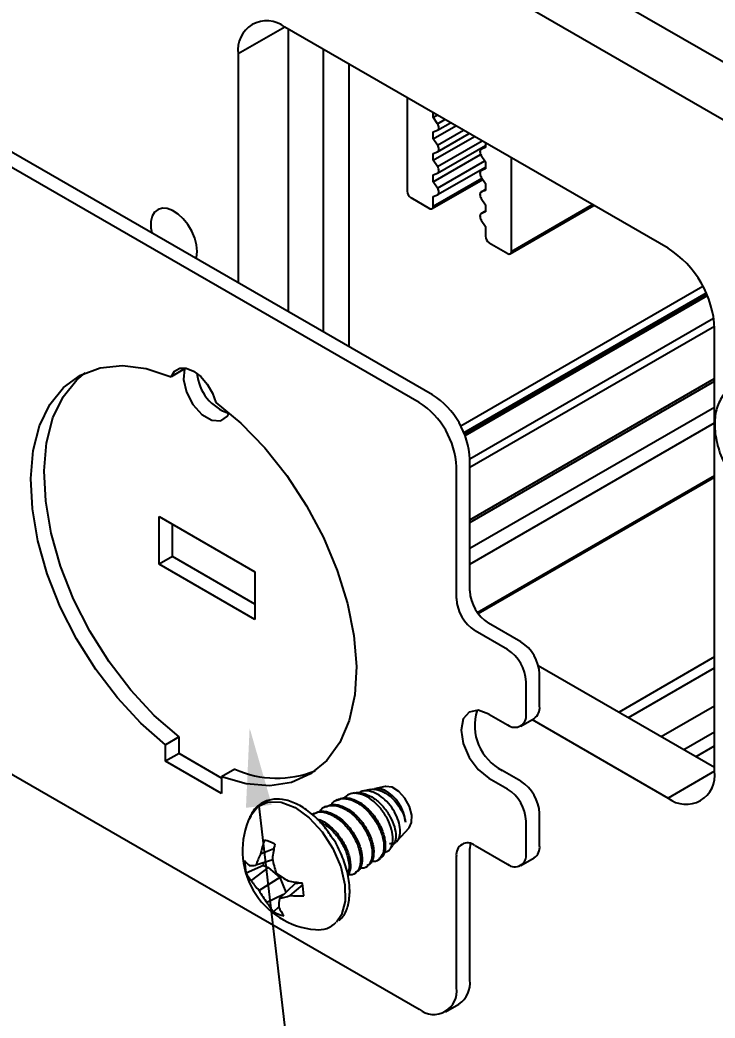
# Model space of a CAD drawing. Extents: x 0 to 5.13, y -6 to 0.
# Drawn here: x 0.726 to 2.047, y -3.775 to -1.877 of the extents above; entities that cross this region are included whole.
import ezdxf
from ezdxf import colors
from ezdxf.entities.mleader import LeaderData, LeaderLine
from ezdxf.math import Vec2, Vec3

# ---------------------------------------------------------------- set-up
doc = ezdxf.new("R2010")
doc.units = 0
doc.header["$LTSCALE"] = 0.5
doc.header["$MEASUREMENT"] = 0
for name, color, linetype in [('End Cap', 92, 'CONTINUOUS'), ('FAB DWG', 221, 'CONTINUOUS'), ('Hardware', 242, 'CONTINUOUS'), ('Housing', 150, 'CONTINUOUS')]:
    doc.layers.add(name, color=color, linetype=linetype)
doc.styles.get("Standard").update_dxf_attribs({"font": 'arial.ttf'})

msp = doc.modelspace()

# ---------------------------------------------------------------- linework, layer by layer
at = {"layer": 'End Cap', "transparency": 16777216}
for p, q in [((2.7421, -2.3501), (0.6349, -1.1336)), ((2.647, -2.405), (0.5398, -1.1885)), ((1.2293, -1.891), (1.1409, -1.942)), ((1.9576, -2.3114), (1.2293, -1.891)), ((1.236, -1.8948), (1.236, -2.4318)), ((1.1409, -1.942), (1.1409, -2.3769)), ((2.046, -3.3055), (2.046, -2.4645)), ((1.7109, -3.1044), (2.046, -3.2978)), ((1.6992, -3.2074), (1.9576, -3.3566)), ((2.046, -3.3056), (1.9576, -3.3566))]:
    msp.add_line(p, q, dxfattribs=at)
at = {"layer": 'End Cap', "transparency": 16777216, "flags": 128}
for points in [[(1.0631, -2.3176), (1.0619, -2.3052), (1.0584, -2.292), (1.0527, -2.2788), (1.0453, -2.2664), (1.0364, -2.2554), (1.0266, -2.2463), (1.0163, -2.2397), (1.0062, -2.2359), (0.9968, -2.2352), (0.9886, -2.2375), (0.982, -2.2428), (0.9774, -2.2507), (0.975, -2.2608), (0.975, -2.2727), (0.9767, -2.2822)], [(1.0611, -2.3309), (1.0619, -2.3287), (1.0631, -2.3176)]]:
    msp.add_lwpolyline(points, dxfattribs=at)
at = {"layer": 'End Cap', "transparency": 16777216}
for centre, radius, start, end in [((1.195, -1.9337), 0.0548, 51.3258, 188.6849), ((1.8549, -2.4728), 0.1913, 2.4763, 57.5237), ((1.9918, -3.3138), 0.0548, 231.3258, 8.6849)]:
    msp.add_arc(centre, radius, start, end, dxfattribs=at)
at = {"layer": 'Hardware', "transparency": 16777216}
for p, q in [((1.5101, -2.5901), (0.6528, -2.0952)), ((1.4848, -2.6048), (0.6274, -2.1098)), ((1.039, -2.5409), (1.0135, -2.5556)), ((1.5809, -2.9627), (1.5809, -2.7126)), ((1.5555, -2.9773), (1.5555, -2.7273)), ((0.9906, -2.8214), (1.1724, -2.9263)), ((0.9906, -2.9122), (0.9906, -2.8214)), ((1.016, -2.8976), (1.016, -2.836)), ((1.016, -2.8976), (0.9906, -2.9122)), ((1.1724, -2.9879), (1.016, -2.8976)), ((1.1724, -3.0172), (0.9906, -2.9122)), ((1.1724, -2.9263), (1.1724, -3.0172)), ((1.6781, -3.0596), (1.6162, -3.0239)), ((1.6527, -3.0743), (1.5908, -3.0386)), ((1.7134, -3.1823), (1.7134, -3.1209)), ((1.6881, -3.197), (1.6881, -3.1355)), ((1.6172, -3.1969), (1.6527, -3.2174)), ((1.6777, -3.2198), (1.7031, -3.2052)), ((1.0285, -3.2406), (1.003, -3.2553)), ((1.0285, -3.272), (1.0285, -3.2406)), ((0.6274, -3.2632), (1.4848, -3.7581)), ((1.003, -3.2867), (1.003, -3.2553)), ((1.0285, -3.272), (1.003, -3.2867)), ((1.1091, -3.3186), (1.0285, -3.272)), ((1.1091, -3.348), (1.003, -3.2867)), ((1.1346, -3.3019), (1.1091, -3.3165)), ((1.1091, -3.3165), (1.1091, -3.348)), ((1.6172, -3.3189), (1.6527, -3.3394)), ((1.6781, -3.3248), (1.6426, -3.3043)), ((1.4203, -3.3347), (1.4, -3.339)), ((1.362, -3.3469), (1.3559, -3.3482)), ((1.3918, -3.3407), (1.3779, -3.3436)), ((1.3067, -3.3728), (1.3039, -3.3744)), ((1.3287, -3.3601), (1.326, -3.3617)), ((1.2846, -3.3856), (1.2818, -3.3872)), ((1.7134, -3.4475), (1.7134, -3.386)), ((1.4432, -3.4379), (1.4655, -3.413)), ((1.6881, -3.4621), (1.6881, -3.4007)), ((1.2086, -3.4534), (1.1835, -3.4633)), ((1.4282, -3.4546), (1.4346, -3.4474)), ((1.5809, -3.7027), (1.5809, -3.4526)), ((1.5908, -3.4468), (1.6527, -3.4825)), ((1.406, -3.4748), (1.4113, -3.4718)), ((1.5555, -3.7173), (1.5555, -3.4672)), ((1.6777, -3.485), (1.7031, -3.4704)), ((1.189, -3.4851), (1.1562, -3.4995)), ((1.1977, -3.4885), (1.1657, -3.5133)), ((1.2065, -3.4744), (1.1746, -3.4843)), ((1.189, -3.4851), (1.1977, -3.4885)), ((1.1977, -3.4885), (1.2203, -3.5077)), ((1.3839, -3.4876), (1.3867, -3.486)), ((1.2203, -3.5077), (1.1807, -3.5323)), ((1.2203, -3.5077), (1.2317, -3.5357)), ((1.3618, -3.5003), (1.3646, -3.4987)), ((1.2493, -3.5191), (1.2193, -3.5474)), ((1.2632, -3.5216), (1.2393, -3.5422)), ((1.2493, -3.5191), (1.2601, -3.5177)), ((1.2269, -3.5402), (1.1953, -3.5552)), ((1.2177, -3.564), (1.2082, -3.573)), ((1.5348, -3.7631), (1.5601, -3.7484))]:
    msp.add_line(p, q, dxfattribs=at)
at = {"layer": 'Hardware', "transparency": 16777216, "flags": 128}
for points in [[(1.003, -3.2553), (0.956, -3.2142), (0.9113, -3.1662), (0.8703, -3.1124), (0.8338, -3.0542), (0.8029, -2.9931), (0.7782, -2.9305), (0.7603, -2.8679), (0.7498, -2.8071), (0.7468, -2.7493), (0.7514, -2.6961), (0.7636, -2.6488), (0.783, -2.6085), (0.8091, -2.5763), (0.8413, -2.5529), (0.8789, -2.5389), (0.9208, -2.5346), (0.966, -2.5402), (1.0135, -2.5556)], [(1.0135, -2.5556), (1.02, -2.5451), (1.0299, -2.5396), (1.0423, -2.5395), (1.0561, -2.545), (1.0698, -2.5554), (1.0822, -2.5698), (1.0922, -2.5868), (1.0986, -2.6047)], [(1.039, -2.5409), (1.0368, -2.5612), (1.0424, -2.5852), (1.0549, -2.6087), (1.0721, -2.6276), (1.091, -2.6384), (1.1081, -2.6394), (1.1207, -2.6304), (1.1238, -2.6245)], [(1.0285, -3.2406), (0.9814, -3.1995), (0.9368, -3.1515), (0.8958, -3.0977), (0.8593, -3.0395), (0.8283, -2.9784), (0.8036, -2.9158), (0.7858, -2.8532), (0.7752, -2.7924), (0.7722, -2.7346), (0.7769, -2.6814), (0.789, -2.6341), (0.8084, -2.5938), (0.8346, -2.5616), (0.8504, -2.5484)], [(1.0986, -2.6047), (1.1461, -2.6442), (1.1914, -2.6908), (1.2333, -2.7435), (1.2708, -2.8008), (1.303, -2.8614), (1.3292, -2.9238), (1.3486, -2.9865), (1.3607, -3.0479), (1.3654, -3.1064), (1.3624, -3.1607), (1.3519, -3.2094), (1.334, -3.2513), (1.3093, -3.2854), (1.2783, -3.3108), (1.2419, -3.3269), (1.2008, -3.3333), (1.1562, -3.3298), (1.1091, -3.3165)], [(1.6172, -3.1969), (1.5969, -3.1898), (1.5798, -3.1932), (1.5683, -3.2063), (1.5643, -3.2274), (1.5683, -3.2531), (1.5798, -3.2795), (1.5969, -3.3026), (1.6172, -3.3189)], [(1.4708, -3.3889), (1.4664, -3.3726), (1.4577, -3.3569), (1.4462, -3.3441), (1.4335, -3.3362), (1.4216, -3.3345), (1.4203, -3.3347)], [(1.1635, -3.3917), (1.1638, -3.3912), (1.178, -3.373), (1.198, -3.3638), (1.2223, -3.3644), (1.2489, -3.3749), (1.2756, -3.3942), (1.3003, -3.4209), (1.3209, -3.4527), (1.3358, -3.4872), (1.3438, -3.5215), (1.3443, -3.5529), (1.3371, -3.5787), (1.3274, -3.5929)], [(1.4655, -3.413), (1.4703, -3.4032), (1.4708, -3.3889)], [(1.582, -3.443), (1.5815, -3.445), (1.5809, -3.4526)]]:
    msp.add_lwpolyline(points, dxfattribs=at)
at = {"layer": 'Hardware', "transparency": 16777216}
for centre, radius, start, end in [((1.1508, -2.541), 0.0887, 185.3027, 252.0279), ((1.4273, -2.7196), 0.1537, 2.6055, 57.3945), ((1.402, -2.7342), 0.1537, 2.6055, 57.3945), ((1.6322, -2.9738), 0.0768, 182.6055, 237.3945), ((1.6576, -2.9592), 0.0768, 182.6055, 237.3945), ((1.6367, -3.1243), 0.0768, 2.6055, 57.3945), ((1.6113, -3.139), 0.0768, 2.6055, 57.3945), ((1.6897, -3.1853), 0.024, 304.0564, 7.2558), ((1.6865, -3.2187), 0.0962, 162.4729, 242.8469), ((1.6665, -3.2004), 0.0218, 230.7967, 9.214), ((1.2145, -3.1225), 0.1964, 245.989, 291.7295), ((1.6113, -3.4042), 0.0768, 2.6055, 57.3945), ((1.6367, -3.3895), 0.0768, 2.6055, 57.3945), ((1.38, -3.4106), 0.0794, 5.8913, 60.7742), ((1.3001, -3.4563), 0.151, 154.7008, 265.2938), ((1.3644, -3.4984), 0.1843, 160.4746, 169.0462), ((1.1797, -3.4936), 0.0579, 58.1508, 79.0536), ((1.4706, -3.4985), 0.2659, 168.2746, 174.3279), ((1.577, -3.4637), 0.0218, 50.7967, 189.214), ((1.6897, -3.4505), 0.024, 304.0564, 7.2558), ((1.3191, -3.5334), 0.1527, 152.679, 161.2227), ((1.4219, -3.4307), 0.2198, 190.869, 198.1928), ((1.6665, -3.4656), 0.0218, 230.7967, 9.214), ((1.19, -3.4513), 0.0439, 212.8046, 230.4782), ((1.2458, -3.4756), 0.0927, 179.7067, 194.9638), ((1.1571, -3.3302), 0.1551, 271.8309, 276.47), ((1.2698, -3.467), 0.0828, 189.1063, 192.6176), ((1.2054, -3.476), 0.0545, 205.5267, 223.1686), ((1.3473, -3.3174), 0.2261, 233.5871, 240.4153), ((1.2692, -3.4466), 0.1232, 212.8092, 224.1035), ((1.2991, -3.1717), 0.3482, 259.5053, 263.9369), ((1.1727, -3.5418), 0.0927, 359.7067, 14.9638), ((1.3163, -3.4621), 0.1527, 207.3799, 217.559), ((1.3152, -3.5639), 0.0973, 170.2394, 180.0597), ((1.1764, -3.3427), 0.2092, 281.8252, 287.4947), ((1.2535, -3.3352), 0.2075, 266.0792, 273.3077), ((1.2777, -3.5089), 0.0945, 209.3252, 222.7108), ((1.2978, -3.5275), 0.0879, 204.5598, 217.2306), ((1.2388, -3.5238), 0.0579, 238.1508, 259.0536), ((1.2933, -3.5594), 0.0477, 263.2253, 315.514), ((1.5124, -3.7243), 0.0437, 230.7967, 9.214), ((1.5333, -3.7087), 0.048, 304.0564, 7.2558)]:
    msp.add_arc(centre, radius, start, end, dxfattribs=at)
for points, knots in [([(2.0786, -2.5791), (2.0757, -2.5804), (2.0646, -2.5853), (2.053, -2.6047), (2.0452, -2.6332), (2.0466, -2.6677), (2.0561, -2.705), (2.0688, -2.7284), (2.075, -2.7398)], [0, 0, 0, 0, 0.065128, 0.243482, 0.42373, 0.615917, 0.813784, 1, 1, 1, 1]), ([(1.3918, -3.3409), (1.3921, -3.3407), (1.3961, -3.3389), (1.4064, -3.3406), (1.4208, -3.3465), (1.435, -3.3578), (1.4468, -3.3721), (1.4554, -3.3879), (1.4578, -3.3977), (1.4589, -3.4025)], [0, 0, 0, 0, 0.011354, 0.180875, 0.350341, 0.515787, 0.68047, 0.845124, 1, 1, 1, 1]), ([(1.3985, -3.3408), (1.3995, -3.3402), (1.4043, -3.3374), (1.4119, -3.339), (1.4179, -3.3411), (1.4187, -3.3414)], [0, 0, 0, 0, 0.181051, 0.886445, 1, 1, 1, 1]), ([(1.4187, -3.3414), (1.4142, -3.3398), (1.4074, -3.3374), (1.4019, -3.3391), (1.4001, -3.3397)], [0, 0, 0, 0, 0.674984, 1, 1, 1, 1]), ([(1.3177, -3.4296), (1.3123, -3.4218), (1.3001, -3.4043), (1.2771, -3.3829), (1.2513, -3.3663), (1.226, -3.3582), (1.202, -3.3584), (1.1816, -3.3675), (1.1679, -3.381), (1.1639, -3.3924), (1.1626, -3.3963)], [0, 0, 0, 0, 0.114881, 0.255418, 0.396897, 0.539616, 0.667261, 0.803403, 0.934219, 1, 1, 1, 1]), ([(1.3183, -3.3695), (1.3189, -3.3683), (1.3225, -3.3614), (1.3354, -3.3569), (1.3547, -3.3584), (1.3757, -3.3699), (1.3948, -3.3886), (1.4094, -3.4121), (1.4177, -3.4363), (1.4184, -3.4577), (1.4113, -3.4722), (1.4023, -3.4786), (1.3952, -3.4768), (1.3939, -3.4765)], [0, 0, 0, 0, 0.0224214, 0.1299836, 0.2347794, 0.3395751, 0.4471373, 0.5504227, 0.6570468, 0.763671, 0.8669563, 0.9745185, 1, 1, 1, 1]), ([(1.3294, -3.3612), (1.3323, -3.3594), (1.3401, -3.3544), (1.3577, -3.3572), (1.3784, -3.3682), (1.3976, -3.387), (1.4121, -3.4105), (1.4205, -3.4348), (1.4209, -3.4556), (1.4161, -3.4691), (1.41, -3.4714), (1.4081, -3.472)], [0, 0, 0, 0, 0.075278, 0.199365, 0.323452, 0.450815, 0.573113, 0.699365, 0.825617, 0.947915, 1, 1, 1, 1]), ([(1.4178, -3.4596), (1.4202, -3.4592), (1.4265, -3.4582), (1.4327, -3.4493), (1.4356, -3.4349), (1.4331, -3.4168), (1.4256, -3.3972), (1.4138, -3.3783), (1.3986, -3.3625), (1.3818, -3.3514), (1.3652, -3.3467), (1.3509, -3.3481), (1.3445, -3.3541), (1.3416, -3.3569)], [0, 0, 0, 0, 0.058406, 0.151973, 0.245428, 0.340479, 0.435781, 0.530997, 0.627571, 0.724607, 0.821583, 0.919679, 1, 1, 1, 1]), ([(1.3621, -3.3476), (1.3633, -3.3471), (1.369, -3.3449), (1.3819, -3.3478), (1.3988, -3.3562), (1.4148, -3.3703), (1.4279, -3.3878), (1.4369, -3.4068), (1.4409, -3.4246), (1.4402, -3.4391), (1.4361, -3.4446), (1.4343, -3.4471)], [0, 0, 0, 0, 0.033343, 0.160136, 0.286867, 0.410427, 0.534126, 0.657772, 0.778466, 0.899071, 1, 1, 1, 1]), ([(1.4283, -3.4425), (1.429, -3.4428), (1.4337, -3.4442), (1.4406, -3.4412), (1.4472, -3.4334), (1.4496, -3.4204), (1.4473, -3.4045), (1.4406, -3.3871), (1.43, -3.3703), (1.4164, -3.3562), (1.4012, -3.3463), (1.3864, -3.3424), (1.3757, -3.3428), (1.3715, -3.3463), (1.3706, -3.347)], [0, 0, 0, 0, 0.017622, 0.110996, 0.204465, 0.297796, 0.392924, 0.488341, 0.583652, 0.680489, 0.777851, 0.87514, 0.973684, 1, 1, 1, 1]), ([(1.2962, -3.3822), (1.2968, -3.3811), (1.3004, -3.3742), (1.3133, -3.3697), (1.3326, -3.3712), (1.3536, -3.3826), (1.3727, -3.4013), (1.3873, -3.4249), (1.3956, -3.449), (1.3963, -3.4705), (1.3892, -3.485), (1.3802, -3.4914), (1.3731, -3.4896), (1.3718, -3.4892)], [0, 0, 0, 0, 0.022421, 0.129984, 0.234779, 0.339575, 0.447137, 0.550423, 0.657047, 0.763671, 0.866956, 0.974519, 1, 1, 1, 1]), ([(1.3073, -3.374), (1.3102, -3.3721), (1.318, -3.3672), (1.3356, -3.3699), (1.3563, -3.3809), (1.3755, -3.3998), (1.39, -3.4232), (1.3984, -3.4476), (1.3988, -3.4684), (1.394, -3.4818), (1.3879, -3.4841), (1.3861, -3.4848)], [0, 0, 0, 0, 0.075278, 0.199365, 0.323452, 0.450815, 0.573113, 0.699365, 0.825617, 0.947915, 1, 1, 1, 1]), ([(1.2824, -3.3883), (1.2854, -3.3865), (1.2932, -3.3815), (1.3107, -3.3843), (1.3314, -3.3953), (1.3507, -3.4141), (1.3652, -3.4376), (1.3735, -3.4618), (1.3742, -3.4832), (1.3671, -3.4977), (1.3581, -3.5041), (1.351, -3.5023), (1.3497, -3.502)], [0, 0, 0, 0, 0.068097, 0.180347, 0.292598, 0.407811, 0.518443, 0.632652, 0.74686, 0.857493, 0.972706, 1, 1, 1, 1]), ([(1.2852, -3.3867), (1.2881, -3.3849), (1.2959, -3.3799), (1.3135, -3.3827), (1.3342, -3.3937), (1.3534, -3.4125), (1.3679, -3.436), (1.3763, -3.4603), (1.3767, -3.4811), (1.3719, -3.4946), (1.3658, -3.4969), (1.364, -3.4975)], [0, 0, 0, 0, 0.075278, 0.199365, 0.323452, 0.450815, 0.573113, 0.699365, 0.825617, 0.947915, 1, 1, 1, 1]), ([(1.2902, -3.3966), (1.2906, -3.3966), (1.2974, -3.3972), (1.3123, -3.4072), (1.3313, -3.4251), (1.3459, -3.4489), (1.354, -3.4728), (1.3553, -3.4921), (1.3512, -3.4993), (1.3497, -3.502)], [0, 0, 0, 0, 0.011556, 0.186988, 0.36705, 0.539953, 0.718446, 0.896938, 1, 1, 1, 1]), ([(1.2962, -3.4024), (1.3005, -3.4044), (1.3117, -3.4097), (1.3285, -3.427), (1.3432, -3.4504), (1.3511, -3.4743), (1.3527, -3.4921), (1.3494, -3.4983), (1.3486, -3.4998)], [0, 0, 0, 0, 0.125459, 0.33061, 0.527604, 0.730966, 0.934327, 1, 1, 1, 1]), ([(1.3327, -3.5897), (1.336, -3.5864), (1.3445, -3.5777), (1.3514, -3.5567), (1.3538, -3.5293), (1.3494, -3.4979), (1.3384, -3.4657), (1.3272, -3.4421), (1.319, -3.4313), (1.3177, -3.4296)], [0, 0, 0, 0, 0.104674, 0.269376, 0.440841, 0.616589, 0.792647, 0.968367, 1, 1, 1, 1])]:
    msp.add_open_spline(points, degree=3, knots=knots, dxfattribs=at)
at = {"layer": 'Housing', "transparency": 16777216}
for p, q in [((1.3022, -1.9331), (1.3022, -2.4701)), ((1.3516, -2.4986), (1.3516, -1.9616)), ((1.462, -2.0253), (1.462, -2.203)), ((1.5115, -2.0625), (1.5115, -2.0539)), ((1.5115, -2.0625), (1.519, -2.0582)), ((1.5194, -2.0747), (1.5115, -2.0625)), ((1.5194, -2.0747), (1.5335, -2.0666)), ((1.5115, -2.1033), (1.5543, -2.0786)), ((1.5115, -2.0903), (1.5194, -2.0872)), ((1.5194, -2.1155), (1.5688, -2.087)), ((1.5198, -2.087), (1.5443, -2.0729)), ((1.5115, -2.1033), (1.5115, -2.0903)), ((1.5115, -2.1442), (1.5897, -2.099)), ((1.5194, -2.1155), (1.5115, -2.1033)), ((1.5198, -2.1278), (1.5797, -2.0933)), ((1.5194, -2.1563), (1.6042, -2.1074)), ((1.5198, -2.1686), (1.6105, -2.1163)), ((1.6105, -2.1182), (1.6022, -2.123)), ((1.6026, -2.1228), (1.6105, -2.1182)), ((1.6105, -2.1197), (1.6026, -2.1228)), ((1.6105, -2.1111), (1.6105, -2.1197)), ((1.5115, -2.1311), (1.5194, -2.128)), ((1.5115, -2.1442), (1.5115, -2.1311)), ((1.5115, -2.185), (1.6015, -2.1331)), ((1.5194, -2.1563), (1.5115, -2.1442)), ((1.6026, -2.1353), (1.6105, -2.1474)), ((1.66, -2.3173), (1.66, -2.1396)), ((1.5194, -2.1972), (1.6092, -2.1453)), ((1.5198, -2.2095), (1.6105, -2.1571)), ((1.6105, -2.159), (1.6022, -2.1638)), ((1.6026, -2.1636), (1.6105, -2.159)), ((1.6105, -2.1605), (1.6026, -2.1636)), ((1.6105, -2.1474), (1.6105, -2.1605)), ((1.5095, -2.2361), (1.6056, -2.1806)), ((1.5115, -2.1719), (1.5194, -2.1689)), ((1.5115, -2.185), (1.5115, -2.1719)), ((1.5115, -2.2315), (1.604, -2.1782)), ((1.6026, -2.1761), (1.6105, -2.1883)), ((1.5194, -2.1972), (1.5115, -2.185)), ((1.6105, -2.1998), (1.6022, -2.2046)), ((1.6026, -2.2044), (1.6105, -2.1999)), ((1.6105, -2.1883), (1.6105, -2.2013)), ((1.4691, -2.2152), (1.5045, -2.2356)), ((1.5115, -2.2128), (1.5194, -2.2097)), ((1.5115, -2.2315), (1.5115, -2.2128)), ((1.6105, -2.2013), (1.6026, -2.2044)), ((1.6026, -2.2169), (1.6105, -2.2291)), ((1.6105, -2.2291), (1.6105, -2.2421)), ((1.6579, -2.3218), (1.8168, -2.2301)), ((1.66, -2.3173), (1.8139, -2.2285)), ((1.6105, -2.2406), (1.6022, -2.2455)), ((1.6026, -2.2452), (1.6105, -2.2407)), ((1.6105, -2.2421), (1.6026, -2.2452)), ((1.6026, -2.2577), (1.6105, -2.2699)), ((1.6105, -2.2699), (1.6105, -2.2887)), ((1.6176, -2.3009), (1.6529, -2.3213)), ((1.5638, -2.6489), (2.0239, -2.3833)), ((1.5698, -2.6619), (2.0301, -2.3961)), ((2.0312, -2.3986), (1.5708, -2.6644)), ((1.5718, -2.6672), (2.0323, -2.4014)), ((1.5808, -2.7115), (2.044, -2.4441)), ((1.5809, -2.7278), (2.0457, -2.4595)), ((1.5809, -2.8276), (2.046, -2.5591)), ((1.5809, -2.8326), (2.046, -2.5641)), ((2.046, -2.614), (1.5809, -2.8825)), ((1.5809, -2.9121), (2.046, -2.6436)), ((1.595, -3.0037), (2.046, -2.7433)), ((1.5967, -3.006), (2.046, -2.7467)), ((2.046, -3.0884), (1.8646, -3.1931)), ((1.8827, -3.2035), (2.046, -3.1093)), ((1.9448, -3.2394), (2.046, -3.1811)), ((1.9877, -3.2642), (2.046, -3.2305)), ((2.011, -3.2776), (2.046, -3.2574))]:
    msp.add_line(p, q, dxfattribs=at)
at = {"layer": 'Housing', "transparency": 16777216, "flags": 128}
for points in [[(1.5194, -2.0872), (1.5205, -2.0865), (1.5213, -2.0855), (1.5218, -2.0841), (1.5219, -2.0824), (1.5218, -2.0805), (1.5213, -2.0786), (1.5205, -2.0766), (1.5194, -2.0747)], [(1.5194, -2.128), (1.5205, -2.1274), (1.5213, -2.1263), (1.5218, -2.1249), (1.5219, -2.1232), (1.5218, -2.1214), (1.5213, -2.1194), (1.5205, -2.1174), (1.5194, -2.1155)], [(1.6026, -2.1228), (1.6016, -2.1234), (1.6008, -2.1245), (1.6003, -2.1259), (1.6001, -2.1275), (1.6003, -2.1294), (1.6008, -2.1314), (1.6016, -2.1334), (1.6026, -2.1353)], [(1.5194, -2.1689), (1.5205, -2.1682), (1.5213, -2.1671), (1.5218, -2.1657), (1.5219, -2.1641), (1.5218, -2.1622), (1.5213, -2.1602), (1.5205, -2.1582), (1.5194, -2.1563)], [(1.6026, -2.1636), (1.6016, -2.1642), (1.6008, -2.1653), (1.6003, -2.1667), (1.6001, -2.1684), (1.6003, -2.1702), (1.6008, -2.1722), (1.6016, -2.1742), (1.6026, -2.1761)], [(1.5194, -2.2097), (1.5205, -2.209), (1.5213, -2.208), (1.5218, -2.2066), (1.5219, -2.2049), (1.5218, -2.203), (1.5213, -2.2011), (1.5205, -2.1991), (1.5194, -2.1972)], [(1.6026, -2.2044), (1.6016, -2.2051), (1.6008, -2.2061), (1.6003, -2.2075), (1.6001, -2.2092), (1.6003, -2.2111), (1.6008, -2.213), (1.6016, -2.215), (1.6026, -2.2169)], [(1.6026, -2.2452), (1.6016, -2.2459), (1.6008, -2.247), (1.6003, -2.2484), (1.6001, -2.25), (1.6003, -2.2519), (1.6008, -2.2539), (1.6016, -2.2558), (1.6026, -2.2577)]]:
    msp.add_lwpolyline(points, dxfattribs=at)
at = {"layer": 'Housing', "transparency": 16777216}
for centre, radius, start, end in [((1.4774, -2.2023), 0.0154, 182.6055, 237.3945), ((1.5072, -2.2322), 0.00437, 230.7967, 9.214), ((1.6259, -2.288), 0.0154, 182.6055, 237.3945), ((1.6557, -2.318), 0.00437, 230.7967, 9.214)]:
    msp.add_arc(centre, radius, start, end, dxfattribs=at)

# ---------------------------------------------------------------- leaders
at = {"layer": 'FAB DWG', "transparency": 16777216}
ml = msp.add_multileader_mtext('Standard', dxfattribs=at)
ml.set_content('CV00267\\PHW63214 (x2)', color=256)
ml.set_leader_properties()
ml.build(insert=Vec2(0, 0))
ml.multileader.update_dxf_attribs({"dogleg_length": 0.8358, "arrow_head_size": 0.15})
ctx = ml.context
ctx.base_point, ctx.char_height, ctx.arrow_head_size, ctx.landing_gap_size, ctx.plane_origin = Vec3(1.746, -5.5605), 0.188, 0.15, 0.09, Vec3(4.2004, -4.8975)
notes = []
notes.append((ctx, [(0, (1, 1, 0), (1.4378, -5.5605), (1, 0), 0.3083, [(0, [(1.1626, -3.2234)], 0, [])])]))
ctx.mtext.insert, ctx.mtext.width, ctx.mtext.flow_direction = Vec3(1.836, -5.4388), 2.740108, 5
for ctx, leaders in notes:
    for number, flags, end, landing, length, lines in leaders:
        leader = LeaderData()
        leader.index, (leader.has_last_leader_line, leader.has_dogleg_vector, leader.attachment_direction) = number, flags
        leader.last_leader_point, leader.dogleg_vector, leader.dogleg_length = Vec3(end), Vec3(landing), length
        for number, points, colour, breaks in lines:
            line = LeaderLine()
            line.index, line.vertices, line.color, line.breaks = number, Vec3.list(points), colors.encode_raw_color(colour), breaks
            leader.lines.append(line)
        ctx.leaders.append(leader)

doc.saveas('drawing.dxf')
